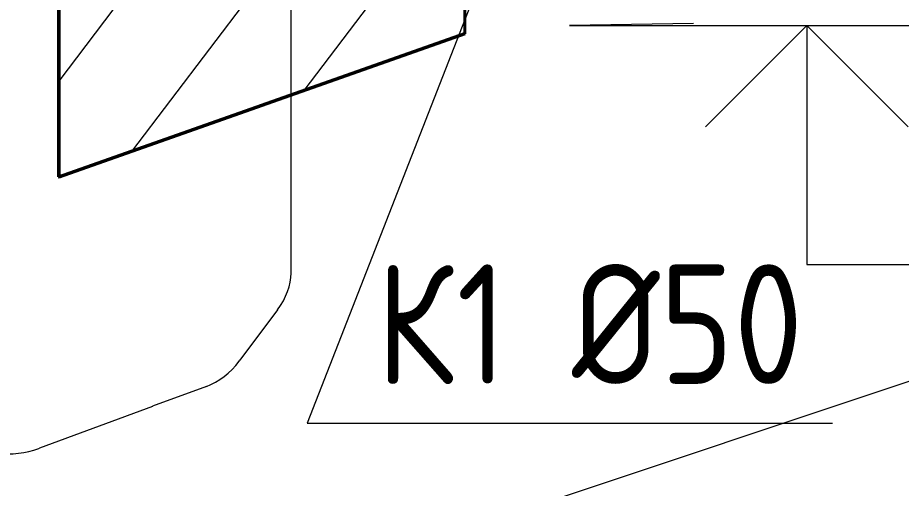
# Model space of a CAD drawing. Header units: millimetres. Extents: x 56023 to 81647, y 35036 to 59756.
# Drawn here: x 60589 to 61514, y 46182 to 46674 of the extents above; entities that cross this region are included whole.
import ezdxf

# ---------------------------------------------------------------- set-up
doc = ezdxf.new("R2010")
doc.units = ezdxf.units.MM
for name, color, linetype, lineweight in [('Высотные отметки', 7, 'Continuous', 9), ('Марки труб', 7, 'Continuous', 20), ('Обобщенные модели', 7, 'Continuous', 20), ('Соединительные детали трубопроводов', 7, 'Continuous', 20), ('Типовые аннотации', 7, 'Continuous', 20), ('Трубы', 7, 'Continuous', 20)]:
    doc.layers.add(name, color=color, linetype=linetype, lineweight=lineweight)
doc.styles.add('ISOCPEUR', font='isocpeur.ttf', dxfattribs={"width": 0.85, "height": 125})

# ---------------------------------------------------------------- blocks, each defined once
blk = doc.blocks.new('VK__GM__УГО_Пол для схемы_R21 - UD_УГО пола B1_1 L_500_H_250-2221098-О_Схема систем К1_К2_ АБК')
at = {"layer": 'Обобщенные модели', "lineweight": 9}
h = blk.add_hatch(dxfattribs=at)
h.set_pattern_fill('FP_2', color=256, style=0, pattern_type=2)
h.set_pattern_definition([(29.688, (63250.97, 38024.02), (-106.0659, 60.4696), [])])
h.paths.add_polyline_path([(60632.21, 46712.76), (60631.68, 46713.24), (61056.82, 46863.28), (61057.35, 46862.79)])
h = blk.add_hatch(dxfattribs=at)
h.set_pattern_fill('FP_1', color=256, style=0, pattern_type=2)
h.set_pattern_definition([(52.835, (55704.96, 57013.4), (-90.1847, 55.314), [])])
h.paths.add_polyline_path([(61057.35, 46862.79), (61057.35, 46657.4), (60632.21, 46507.37), (60632.21, 46712.76)])
h = blk.add_hatch(dxfattribs=at)
h.set_pattern_fill('FP_3', color=256, style=0, pattern_type=2)
h.set_pattern_definition([(32.616, (68178.23, 51802.39), (-55.8256, 138.5568), [])])
h.paths.add_polyline_path([(60632.21, 46507.37), (60631.68, 46507.85), (60631.68, 46713.24), (60632.21, 46712.76)])
at = {"layer": 'Обобщенные модели', "lineweight": 35}
for p, q in [((60631.68, 46713.24), (61056.82, 46863.28)), ((61057.35, 46862.79), (60632.21, 46712.76)), ((61056.82, 46863.28), (61056.82, 46657.88)), ((61057.35, 46862.79), (61056.82, 46863.28)), ((61057.35, 46657.4), (61057.35, 46862.79)), ((60631.68, 46507.85), (60631.68, 46713.24)), ((60631.68, 46713.24), (60632.21, 46712.76)), ((60632.21, 46712.76), (60632.21, 46507.37)), ((61056.82, 46657.88), (60631.68, 46507.85)), ((60632.21, 46507.37), (61057.35, 46657.4)), ((61056.82, 46657.88), (61057.35, 46657.4)), ((60631.68, 46507.85), (60632.21, 46507.37))]:
    blk.add_line(p, q, dxfattribs=at)
blk = doc.blocks.new('ADSK_ППР_Тройник канализационный_Составной - Тройник канализационный-3766743-О_Схема систем К1_К2_ АБК')
at = {"layer": 'Соединительные детали трубопроводов', "color": 24, "true_color": 0xa52900}
for p, q in [((60328.92, 46279), (60443.11, 46177.41)), ((60372.6, 46240.15), (60502.99, 46225.58)), ((60567.24, 46218.4), (60502.99, 46225.58)), ((60610.95, 46223.34), (60611.82, 46223.66))]:
    blk.add_line(p, q, dxfattribs=at)
blk.add_ellipse((60580.5, 46250.45), major_axis=(57.87, 1.79), ratio=0.563506, start_param=4.463758, end_param=5.248956, dxfattribs=at)
blk = doc.blocks.new('ADSK_ППР_Отвод канализационный_Составной - Отвод раструбный-3952530-О_Схема систем К1_К2_ АБК')
at = {"layer": 'Соединительные детали трубопроводов', "color": 24, "true_color": 0xa52900}
for p, q in [((60875.1, 46406.96), (60875.1, 46408.04)), ((60860.99, 46368.65), (60821.48, 46315.83)), ((60820.69, 46314.77), (60821.48, 46315.83)), ((60786.45, 46288.47), (60730.07, 46267.59))]:
    blk.add_line(p, q, dxfattribs=at)
for centre, start_param, end_param in [((60825.87, 46389.58), 4.857907, 5.634316), ((60785.57, 46335.71), 4.081498, 4.857907)]:
    blk.add_ellipse(centre, major_axis=(39.22, 42.58), ratio=0.698585, start_param=start_param, end_param=end_param, dxfattribs=at)
blk = doc.blocks.new('VK__AP__М_Труба_Имя системы_Внешний Диаметр_R21 - 8-1766268-О_Схема систем К1_К2_ АБК')
at = {"layer": 'Марки труб'}
blk.add_line((66219.73, 45699.35), (66719.73, 45699.35), dxfattribs=at)
blk = doc.blocks.new('Высотные отметки - Стрелка вверх-261779-О_Схема систем К1_К2_ АБК')
at = {"layer": 'Типовые аннотации'}
for p, q in [((67651.52, 46110.48), (68301.52, 46110.48)), ((67651.52, 45860.48), (67651.52, 46110.48)), ((67651.52, 45860.48), (67545.46, 45966.54)), ((67651.52, 45860.48), (67757.59, 45966.54)), ((67501.52, 45860.48), (67801.52, 45860.48))]:
    blk.add_line(p, q, dxfattribs=at)

msp = doc.modelspace()

# ---------------------------------------------------------------- linework, layer by layer
at = {"layer": 'Высотные отметки', "lineweight": 20}
for p, q in [((61296.38, 46668.12), (61166.55, 46666.08)), ((61166.55, 46666.08), (61414.93, 46666.08))]:
    msp.add_line(p, q, dxfattribs=at)
at = {"layer": 'Марки труб'}
for p, q in [((61127.77, 46853.09), (60891.94, 46250.05)), ((60891.94, 46250.05), (60942.08, 46250.05))]:
    msp.add_line(p, q, dxfattribs=at)
at = {"layer": 'Трубы', "color": 24, "true_color": 0xa52900}
for p, q in [((60875.09, 46408.03), (60875.09, 46713.14)), ((62189.84, 46516.57), (59715.87, 45691.26)), ((60730.17, 46267.48), (60611.82, 46223.66))]:
    msp.add_line(p, q, dxfattribs=at)

# ---------------------------------------------------------------- block references
at = {"layer": 'Высотные отметки', "lineweight": 20, "extrusion": (0, 0, -1), "rotation": 180}
msp.add_blockref('Высотные отметки - Стрелка вверх-261779-О_Схема систем К1_К2_ АБК', (6236.6, 92526.56), dxfattribs=at)
at = {"layer": 'Марки труб'}
msp.add_blockref('VK__AP__М_Труба_Имя системы_Внешний Диаметр_R21 - 8-1766268-О_Схема систем К1_К2_ АБК', (-5277.65, 550.7), dxfattribs=at)
at = {"layer": 'Обобщенные модели'}
msp.add_blockref('VK__GM__УГО_Пол для схемы_R21 - UD_УГО пола B1_1 L_500_H_250-2221098-О_Схема систем К1_К2_ АБК', (0, 0), dxfattribs=at)
at = {"layer": 'Соединительные детали трубопроводов', "color": 24, "true_color": 0xa52900}
for name in ['ADSK_ППР_Отвод канализационный_Составной - Отвод раструбный-3952530-О_Схема систем К1_К2_ АБК', 'ADSK_ППР_Тройник канализационный_Составной - Тройник канализационный-3766743-О_Схема систем К1_К2_ АБК']:
    msp.add_blockref(name, (0, 0), dxfattribs=at)

# ---------------------------------------------------------------- texts
at = {"layer": 'Марки труб', "lineweight": 9, "char_height": 125, "attachment_point": 1, "style": 'ISOCPEUR'}
for s, insert, width in [('\\fISOCPEUR|b0|i0|c204|p34|;\\W.85;К', (60963.94, 46416.1), 102.2152), ('1 Ø50', (61048.28, 46416.1), 456.561)]:
    msp.add_mtext(s, dxfattribs=dict(at, insert=insert, width=width))

doc.saveas('drawing.dxf')
